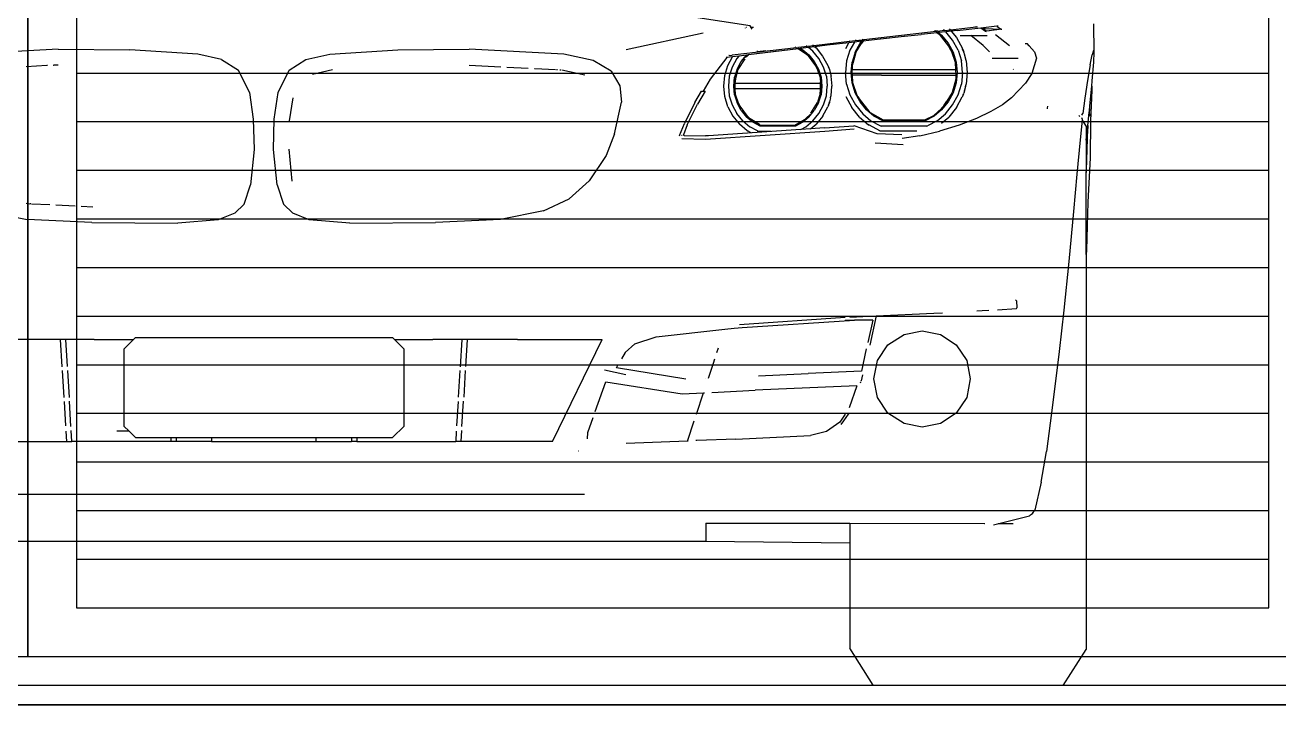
# Model space of a CAD drawing. Header units: inches. Extents: x 7263 to 14962, y 1317 to 2926.
# Drawn here: x 7436.747 to 7438.036, y 1494.477 to 1495.177 of the extents above; entities that cross this region are included whole.
import ezdxf

# ---------------------------------------------------------------- set-up
doc = ezdxf.new("R2010")
doc.units = ezdxf.units.IN
doc.header["$MEASUREMENT"] = 0
doc.layers.add('Layer1', color=1, linetype='Continuous')

msp = doc.modelspace()

# ---------------------------------------------------------------- linework, layer by layer
for p, q in [((7437.4922, 1495.1759), (7437.4095, 1495.1887)), ((7437.4872, 1495.1737), (7437.4872, 1495.1736)), ((7437.4884, 1495.1742), (7437.4882, 1495.1742)), ((7437.4933, 1495.1742), (7437.4922, 1495.1759)), ((7437.4956, 1495.1742), (7437.4933, 1495.1742)), ((7437.4945, 1495.1723), (7437.4933, 1495.1742)), ((7437.6834, 1495.1699), (7437.6092, 1495.1613)), ((7437.6847, 1495.1688), (7437.6682, 1495.167)), ((7437.6822, 1495.1708), (7437.6821, 1495.1708)), ((7437.6823, 1495.1708), (7437.6824, 1495.1708)), ((7437.6828, 1495.1704), (7437.6823, 1495.1707)), ((7437.6828, 1495.1704), (7437.6824, 1495.1707)), ((7437.6826, 1495.1708), (7437.6826, 1495.1709)), ((7437.6839, 1495.17), (7437.6827, 1495.1708)), ((7437.6836, 1495.1699), (7437.6828, 1495.1704)), ((7437.6834, 1495.1699), (7437.6828, 1495.1704)), ((7437.6834, 1495.1699), (7437.6836, 1495.1699)), ((7437.6836, 1495.1699), (7437.6839, 1495.17)), ((7437.6837, 1495.171), (7437.6837, 1495.171)), ((7437.6838, 1495.1709), (7437.6847, 1495.1701)), ((7437.6839, 1495.17), (7437.6847, 1495.1701)), ((7437.6923, 1495.1709), (7437.6847, 1495.1701)), ((7437.6853, 1495.1689), (7437.6847, 1495.1688)), ((7437.6847, 1495.1688), (7437.6867, 1495.1672)), ((7437.686, 1495.169), (7437.6853, 1495.1689)), ((7437.6853, 1495.1689), (7437.6867, 1495.1672)), ((7437.686, 1495.169), (7437.6861, 1495.169)), ((7437.686, 1495.169), (7437.6891, 1495.1664)), ((7437.6935, 1495.1698), (7437.6861, 1495.169)), ((7437.6923, 1495.1709), (7437.6912, 1495.1719)), ((7437.6923, 1495.1709), (7437.6981, 1495.1716)), ((7437.6991, 1495.1704), (7437.6935, 1495.1698)), ((7437.7003, 1495.1612), (7437.6935, 1495.1698)), ((7437.6973, 1495.1726), (7437.6981, 1495.1716)), ((7437.6981, 1495.1716), (7437.7246, 1495.1747)), ((7437.705, 1495.171), (7437.6991, 1495.1704)), ((7437.6991, 1495.1704), (7437.7043, 1495.1638)), ((7437.705, 1495.171), (7437.7263, 1495.1734)), ((7437.7246, 1495.1747), (7437.7216, 1495.1743)), ((7437.7246, 1495.1747), (7437.7259, 1495.1748)), ((7437.7263, 1495.1734), (7437.7295, 1495.1738)), ((7437.7295, 1495.1738), (7437.746, 1495.1758)), ((7437.7295, 1495.1738), (7437.7344, 1495.1703)), ((7437.735, 1495.1704), (7437.7313, 1495.1732)), ((7437.7313, 1495.1732), (7437.7338, 1495.1731)), ((7437.7338, 1495.1731), (7437.7331, 1495.1735)), ((7437.7338, 1495.1731), (7437.7502, 1495.1725)), ((7437.735, 1495.1704), (7437.7344, 1495.1703)), ((7437.7344, 1495.1703), (7437.7349, 1495.17)), ((7437.7352, 1495.1703), (7437.735, 1495.1704)), ((7437.7512, 1495.1725), (7437.7352, 1495.1703)), ((7437.7384, 1495.1704), (7437.7383, 1495.1705)), ((7437.746, 1495.1758), (7437.7471, 1495.176)), ((7437.7462, 1495.1751), (7437.7502, 1495.1725)), ((7437.7502, 1495.1725), (7437.7512, 1495.1725)), ((7437.846, 1495.1489), (7437.8457, 1495.178)), ((7437.444, 1495.1684), (7437.3648, 1495.1511)), ((7437.5566, 1495.1562), (7437.5569, 1495.1559)), ((7437.5943, 1495.1596), (7437.5576, 1495.1553)), ((7437.5937, 1495.1584), (7437.5715, 1495.1558)), ((7437.5905, 1495.1527), (7437.5937, 1495.1584)), ((7437.5995, 1495.1591), (7437.5937, 1495.1584)), ((7437.5943, 1495.1596), (7437.5949, 1495.1606)), ((7437.6002, 1495.1603), (7437.5943, 1495.1596)), ((7437.5995, 1495.1591), (7437.5949, 1495.1509)), ((7437.6068, 1495.16), (7437.5995, 1495.1591)), ((7437.6001, 1495.1487), (7437.6053, 1495.1581)), ((7437.6007, 1495.1612), (7437.6002, 1495.1603)), ((7437.6077, 1495.1612), (7437.6002, 1495.1603)), ((7437.6007, 1495.1613), (7437.6007, 1495.1612)), ((7437.601, 1495.1483), (7437.6065, 1495.1573)), ((7437.6053, 1495.1581), (7437.6068, 1495.16)), ((7437.6084, 1495.1602), (7437.6065, 1495.1573)), ((7437.6065, 1495.1573), (7437.6082, 1495.1601)), ((7437.6082, 1495.1601), (7437.6068, 1495.16)), ((7437.6077, 1495.1612), (7437.6086, 1495.1622)), ((7437.609, 1495.1613), (7437.6077, 1495.1612)), ((7437.6084, 1495.1602), (7437.6082, 1495.1601)), ((7437.6258, 1495.1622), (7437.6084, 1495.1602)), ((7437.609, 1495.1613), (7437.6096, 1495.1623)), ((7437.6092, 1495.1613), (7437.609, 1495.1613)), ((7437.6094, 1495.1616), (7437.6092, 1495.1613)), ((7437.6094, 1495.1616), (7437.61, 1495.1623)), ((7437.6264, 1495.1623), (7437.6258, 1495.1622)), ((7437.6506, 1495.165), (7437.6264, 1495.1623)), ((7437.6506, 1495.165), (7437.651, 1495.1651)), ((7437.651, 1495.1651), (7437.6681, 1495.167)), ((7437.6681, 1495.167), (7437.6682, 1495.167)), ((7437.6867, 1495.1672), (7437.6961, 1495.1548)), ((7437.6891, 1495.1664), (7437.6957, 1495.1581)), ((7437.6957, 1495.1581), (7437.7009, 1495.1487)), ((7437.706, 1495.1509), (7437.7003, 1495.1612)), ((7437.7044, 1495.1638), (7437.7043, 1495.1638)), ((7437.7044, 1495.1638), (7437.7105, 1495.1527)), ((7437.7083, 1495.1658), (7437.719, 1495.1658)), ((7437.732, 1495.1556), (7437.719, 1495.1658)), ((7437.719, 1495.1658), (7437.7361, 1495.1658)), ((7437.7445, 1495.1669), (7437.7589, 1495.1556)), ((7437.7749, 1495.1577), (7437.7753, 1495.1577)), ((7437.7756, 1495.1577), (7437.777, 1495.1577)), ((7437.7791, 1495.1552), (7437.777, 1495.1577)), ((7437.7778, 1495.1572), (7437.7776, 1495.1572)), ((7436.781, 1495.1518), (7436.684, 1495.1468)), ((7436.781, 1495.1518), (7436.8546, 1495.1513)), ((7436.9244, 1495.1467), (7436.8546, 1495.1513)), ((7436.9489, 1495.1413), (7436.9244, 1495.1467)), ((7437.0357, 1495.1413), (7437.0602, 1495.1467)), ((7437.0602, 1495.1467), (7437.13, 1495.1513)), ((7437.13, 1495.1513), (7437.2036, 1495.1518)), ((7437.3006, 1495.1468), (7437.2036, 1495.1518)), ((7437.331, 1495.1401), (7437.3006, 1495.1468)), ((7437.4683, 1495.1433), (7437.4511, 1495.1211)), ((7437.4683, 1495.1433), (7437.4676, 1495.1432)), ((7437.4741, 1495.144), (7437.4683, 1495.1433)), ((7437.4693, 1495.1352), (7437.4741, 1495.144)), ((7437.4706, 1495.1453), (7437.4704, 1495.1452)), ((7437.4706, 1495.1453), (7437.4734, 1495.1456)), ((7437.4734, 1495.1456), (7437.4737, 1495.1456)), ((7437.5401, 1495.1533), (7437.4737, 1495.1456)), ((7437.4807, 1495.1448), (7437.4741, 1495.144)), ((7437.4807, 1495.1448), (7437.4786, 1495.1421)), ((7437.4886, 1495.1458), (7437.4807, 1495.1448)), ((7437.4832, 1495.1391), (7437.4886, 1495.1458)), ((7437.4874, 1495.1433), (7437.4888, 1495.1445)), ((7437.4902, 1495.1459), (7437.4886, 1495.1458)), ((7437.4888, 1495.1445), (7437.4905, 1495.146)), ((7437.4888, 1495.1445), (7437.4894, 1495.1453)), ((7437.4894, 1495.1453), (7437.4902, 1495.1459)), ((7437.4905, 1495.146), (7437.4902, 1495.1459)), ((7437.5419, 1495.1522), (7437.4905, 1495.146)), ((7437.521, 1495.1498), (7437.4905, 1495.146)), ((7437.4997, 1495.1496), (7437.5083, 1495.1506)), ((7437.4997, 1495.1496), (7437.4997, 1495.15)), ((7437.539, 1495.1539), (7437.5387, 1495.1541)), ((7437.5398, 1495.1535), (7437.5401, 1495.1533)), ((7437.5401, 1495.1533), (7437.542, 1495.1535)), ((7437.5405, 1495.1543), (7437.5408, 1495.1541)), ((7437.5416, 1495.1537), (7437.542, 1495.1535)), ((7437.5419, 1495.1522), (7437.549, 1495.1478)), ((7437.542, 1495.1522), (7437.5419, 1495.1522)), ((7437.5511, 1495.1546), (7437.542, 1495.1535)), ((7437.544, 1495.1525), (7437.542, 1495.1522)), ((7437.5475, 1495.1491), (7437.542, 1495.1522)), ((7437.5524, 1495.1535), (7437.544, 1495.1525)), ((7437.544, 1495.1525), (7437.5465, 1495.1512)), ((7437.5465, 1495.1512), (7437.5527, 1495.146)), ((7437.5494, 1495.148), (7437.5475, 1495.1491)), ((7437.5475, 1495.1491), (7437.549, 1495.1478)), ((7437.549, 1495.1478), (7437.5518, 1495.1449)), ((7437.549, 1495.1478), (7437.5506, 1495.1465)), ((7437.5494, 1495.148), (7437.5506, 1495.1465)), ((7437.5504, 1495.1552), (7437.5501, 1495.1554)), ((7437.5506, 1495.1465), (7437.5518, 1495.1449)), ((7437.5511, 1495.1546), (7437.5508, 1495.1548)), ((7437.5576, 1495.1553), (7437.5511, 1495.1546)), ((7437.5518, 1495.1449), (7437.5586, 1495.1361)), ((7437.5589, 1495.1543), (7437.5524, 1495.1535)), ((7437.5567, 1495.1499), (7437.5524, 1495.1535)), ((7437.5527, 1495.146), (7437.5582, 1495.1391)), ((7437.5628, 1495.1421), (7437.5567, 1495.1499)), ((7437.5576, 1495.1553), (7437.5572, 1495.1556)), ((7437.5715, 1495.1558), (7437.5589, 1495.1543)), ((7437.5589, 1495.1543), (7437.56, 1495.1533)), ((7437.56, 1495.1533), (7437.5668, 1495.1448)), ((7437.5668, 1495.1448), (7437.5721, 1495.1352)), ((7437.5949, 1495.1509), (7437.5915, 1495.1397)), ((7437.6001, 1495.1487), (7437.597, 1495.1386)), ((7437.601, 1495.1483), (7437.5978, 1495.1372)), ((7437.6961, 1495.1548), (7437.6974, 1495.153)), ((7437.6961, 1495.1548), (7437.6969, 1495.1539)), ((7437.6969, 1495.1539), (7437.6974, 1495.153)), ((7437.6969, 1495.1539), (7437.6987, 1495.1516)), ((7437.6974, 1495.153), (7437.6994, 1495.1494)), ((7437.6987, 1495.1516), (7437.6994, 1495.1494)), ((7437.6994, 1495.1494), (7437.7031, 1495.1384)), ((7437.7009, 1495.1487), (7437.704, 1495.1386)), ((7437.706, 1495.1509), (7437.7095, 1495.1397)), ((7437.7107, 1495.1519), (7437.7105, 1495.1527)), ((7437.7113, 1495.151), (7437.7107, 1495.1519)), ((7437.7119, 1495.1486), (7437.7107, 1495.1519)), ((7437.7113, 1495.151), (7437.7113, 1495.1509)), ((7437.7113, 1495.1509), (7437.7113, 1495.1508)), ((7437.7113, 1495.1508), (7437.7119, 1495.1486)), ((7437.7119, 1495.1485), (7437.7119, 1495.1486)), ((7437.7119, 1495.1485), (7437.712, 1495.1484)), ((7437.712, 1495.1484), (7437.712, 1495.1483)), ((7437.7125, 1495.147), (7437.712, 1495.1483)), ((7437.7125, 1495.1468), (7437.7125, 1495.147)), ((7437.7142, 1495.1402), (7437.7125, 1495.1468)), ((7437.7382, 1495.1491), (7437.732, 1495.1556)), ((7437.7793, 1495.1552), (7437.7791, 1495.1552)), ((7437.7845, 1495.149), (7437.7791, 1495.1552)), ((7437.7845, 1495.149), (7437.7866, 1495.1427)), ((7437.8419, 1495.1359), (7437.844, 1495.146)), ((7437.8453, 1495.1504), (7437.844, 1495.146)), ((7437.8455, 1495.1384), (7437.846, 1495.1489)), ((7436.7693, 1495.1349), (7436.7479, 1495.1338)), ((7436.7699, 1495.1349), (7436.7697, 1495.1349)), ((7436.7761, 1495.1352), (7436.7757, 1495.1352)), ((7436.781, 1495.1355), (7436.7766, 1495.1353)), ((7436.9489, 1495.1413), (7436.9663, 1495.1304)), ((7436.9775, 1495.1074), (7436.9663, 1495.1304)), ((7437.0071, 1495.1074), (7437.0183, 1495.1304)), ((7437.0183, 1495.1304), (7437.0357, 1495.1413)), ((7437.0629, 1495.1306), (7437.0424, 1495.1259)), ((7437.2036, 1495.1355), (7437.2361, 1495.1338)), ((7437.2422, 1495.1335), (7437.2641, 1495.1324)), ((7437.2705, 1495.132), (7437.271, 1495.132)), ((7437.2711, 1495.132), (7437.2923, 1495.1309)), ((7437.2932, 1495.1308), (7437.2942, 1495.1308)), ((7437.2967, 1495.1307), (7437.2977, 1495.1306)), ((7437.2987, 1495.1306), (7437.3223, 1495.1253)), ((7437.3495, 1495.1292), (7437.331, 1495.1401)), ((7437.4661, 1495.1249), (7437.4693, 1495.1352)), ((7437.4737, 1495.1334), (7437.4708, 1495.124)), ((7437.4786, 1495.1421), (7437.4737, 1495.1334)), ((7437.4789, 1495.1313), (7437.4763, 1495.1229)), ((7437.4798, 1495.1309), (7437.4771, 1495.1217)), ((7437.4789, 1495.1313), (7437.4832, 1495.1391)), ((7437.4867, 1495.1419), (7437.4798, 1495.1309)), ((7437.4868, 1495.1419), (7437.4867, 1495.1419)), ((7437.5582, 1495.1391), (7437.5625, 1495.1313)), ((7437.5586, 1495.1361), (7437.5595, 1495.1347)), ((7437.5586, 1495.1361), (7437.5591, 1495.1354)), ((7437.5591, 1495.1354), (7437.5595, 1495.1347)), ((7437.5591, 1495.1354), (7437.5606, 1495.1334)), ((7437.5595, 1495.1347), (7437.5612, 1495.1317)), ((7437.5606, 1495.1334), (7437.5612, 1495.1317)), ((7437.5612, 1495.1317), (7437.5642, 1495.1227)), ((7437.5625, 1495.1313), (7437.5652, 1495.1229)), ((7437.5677, 1495.1334), (7437.5628, 1495.1421)), ((7437.5707, 1495.124), (7437.5677, 1495.1334)), ((7437.5721, 1495.1352), (7437.5722, 1495.1351)), ((7437.5721, 1495.1352), (7437.5721, 1495.1352)), ((7437.5722, 1495.1351), (7437.5728, 1495.1337)), ((7437.5728, 1495.1336), (7437.5728, 1495.1337)), ((7437.5728, 1495.1337), (7437.5728, 1495.1337)), ((7437.573, 1495.1334), (7437.5728, 1495.1336)), ((7437.5728, 1495.1336), (7437.5732, 1495.1327)), ((7437.573, 1495.1333), (7437.573, 1495.1334)), ((7437.573, 1495.1332), (7437.573, 1495.1333)), ((7437.5732, 1495.1327), (7437.573, 1495.1332)), ((7437.5732, 1495.1327), (7437.5737, 1495.131)), ((7437.5737, 1495.131), (7437.5752, 1495.125)), ((7437.5915, 1495.1397), (7437.5904, 1495.1278)), ((7437.596, 1495.1278), (7437.597, 1495.1386)), ((7437.5971, 1495.1348), (7437.5969, 1495.1278)), ((7437.5971, 1495.1348), (7437.5978, 1495.1372)), ((7437.5973, 1495.1313), (7437.5971, 1495.1348)), ((7437.5973, 1495.1313), (7437.5978, 1495.1372)), ((7437.5973, 1495.1306), (7437.5973, 1495.1313)), ((7437.5975, 1495.1251), (7437.5973, 1495.1306)), ((7437.7035, 1495.1306), (7437.5973, 1495.1306)), ((7437.7031, 1495.1384), (7437.7035, 1495.1306)), ((7437.7035, 1495.1306), (7437.7037, 1495.1251)), ((7437.704, 1495.1386), (7437.705, 1495.1278)), ((7437.7106, 1495.1278), (7437.7095, 1495.1397)), ((7437.7143, 1495.14), (7437.7142, 1495.1402)), ((7437.7143, 1495.14), (7437.7143, 1495.1398)), ((7437.7143, 1495.1398), (7437.7154, 1495.1278)), ((7437.7679, 1495.1423), (7437.741, 1495.1423)), ((7437.7629, 1495.1312), (7437.7628, 1495.1308)), ((7437.7866, 1495.1427), (7437.7818, 1495.1268)), ((7437.8419, 1495.1359), (7437.839, 1495.1197)), ((7437.844, 1495.1192), (7437.8455, 1495.1384)), ((7437.3495, 1495.1292), (7437.3583, 1495.1142)), ((7437.4511, 1495.1211), (7437.444, 1495.1087)), ((7437.4651, 1495.1139), (7437.4661, 1495.1249)), ((7437.4708, 1495.124), (7437.4699, 1495.1139)), ((7437.4754, 1495.1139), (7437.4763, 1495.1229)), ((7437.4766, 1495.1198), (7437.4764, 1495.1141)), ((7437.4766, 1495.1198), (7437.4771, 1495.1217)), ((7437.4767, 1495.1169), (7437.4766, 1495.1198)), ((7437.4768, 1495.1183), (7437.4767, 1495.1169)), ((7437.4771, 1495.1217), (7437.4768, 1495.1183)), ((7437.4768, 1495.1167), (7437.4768, 1495.1183)), ((7437.5642, 1495.1227), (7437.5646, 1495.1183)), ((7437.5642, 1495.1227), (7437.5645, 1495.1167)), ((7437.5646, 1495.1183), (7437.5647, 1495.1167)), ((7437.5646, 1495.1167), (7437.5646, 1495.1183)), ((7437.5652, 1495.1229), (7437.566, 1495.1139)), ((7437.5707, 1495.124), (7437.5716, 1495.1139)), ((7437.5752, 1495.125), (7437.5755, 1495.124)), ((7437.5754, 1495.124), (7437.5754, 1495.124)), ((7437.5754, 1495.124), (7437.5755, 1495.124)), ((7437.5754, 1495.124), (7437.5763, 1495.1139)), ((7437.5915, 1495.116), (7437.5904, 1495.1278)), ((7437.597, 1495.1171), (7437.596, 1495.1278)), ((7437.5969, 1495.1278), (7437.5971, 1495.129)), ((7437.597, 1495.1269), (7437.5969, 1495.1278)), ((7437.5979, 1495.1173), (7437.5975, 1495.1251)), ((7437.6273, 1495.1251), (7437.5975, 1495.1251)), ((7437.6023, 1495.1041), (7437.5979, 1495.1173)), ((7437.6274, 1495.1251), (7437.6273, 1495.1251)), ((7437.6274, 1495.1251), (7437.7037, 1495.1251)), ((7437.7039, 1495.1209), (7437.7, 1495.1074)), ((7437.7037, 1495.1251), (7437.7039, 1495.1209)), ((7437.705, 1495.1278), (7437.704, 1495.1171)), ((7437.7106, 1495.1278), (7437.7095, 1495.116)), ((7437.7154, 1495.1277), (7437.7143, 1495.116)), ((7437.7154, 1495.1277), (7437.7144, 1495.1159)), ((7437.7154, 1495.1278), (7437.7154, 1495.1277)), ((7437.7818, 1495.1268), (7437.7755, 1495.117)), ((7437.839, 1495.1197), (7437.8363, 1495.1015)), ((7437.8435, 1495.1138), (7437.844, 1495.1192)), ((7436.9775, 1495.1074), (7436.9815, 1495.08)), ((7437.003, 1495.08), (7437.0071, 1495.1074)), ((7437.3583, 1495.1142), (7437.3602, 1495.0972)), ((7437.4355, 1495.097), (7437.4422, 1495.1087)), ((7437.4459, 1495.1087), (7437.4383, 1495.0954)), ((7437.4422, 1495.1087), (7437.444, 1495.1087)), ((7437.444, 1495.1087), (7437.4459, 1495.1087)), ((7437.4661, 1495.103), (7437.4651, 1495.1139)), ((7437.4699, 1495.1139), (7437.4708, 1495.1039)), ((7437.4763, 1495.105), (7437.4754, 1495.1139)), ((7437.4763, 1495.105), (7437.4789, 1495.0966)), ((7437.4764, 1495.1141), (7437.4764, 1495.1139)), ((7437.4764, 1495.1139), (7437.4764, 1495.1139)), ((7437.4767, 1495.1167), (7437.4767, 1495.1169)), ((7437.4768, 1495.1167), (7437.4767, 1495.1167)), ((7437.4768, 1495.114), (7437.4767, 1495.1167)), ((7437.4768, 1495.114), (7437.4768, 1495.1167)), ((7437.4769, 1495.1112), (7437.4768, 1495.114)), ((7437.5016, 1495.1112), (7437.4769, 1495.1112)), ((7437.4772, 1495.1052), (7437.4769, 1495.1112)), ((7437.5645, 1495.1167), (7437.477, 1495.1167)), ((7437.4803, 1495.0962), (7437.4772, 1495.1052)), ((7437.5016, 1495.1112), (7437.5016, 1495.1112)), ((7437.5398, 1495.1112), (7437.5016, 1495.1112)), ((7437.5398, 1495.1112), (7437.5398, 1495.1112)), ((7437.5646, 1495.1112), (7437.5398, 1495.1112)), ((7437.5643, 1495.1062), (7437.5616, 1495.097)), ((7437.5625, 1495.0966), (7437.5652, 1495.105)), ((7437.5643, 1495.1062), (7437.5646, 1495.1096)), ((7437.5649, 1495.1081), (7437.5643, 1495.1062)), ((7437.5645, 1495.1167), (7437.5646, 1495.1167)), ((7437.5645, 1495.1167), (7437.5646, 1495.1139)), ((7437.5646, 1495.1139), (7437.5646, 1495.1167)), ((7437.5647, 1495.1167), (7437.5646, 1495.1167)), ((7437.5646, 1495.1112), (7437.5646, 1495.1139)), ((7437.5646, 1495.1139), (7437.5647, 1495.1112)), ((7437.5646, 1495.1096), (7437.5646, 1495.1112)), ((7437.5647, 1495.1112), (7437.5646, 1495.1112)), ((7437.5647, 1495.111), (7437.5646, 1495.1096)), ((7437.5647, 1495.1167), (7437.565, 1495.114)), ((7437.5647, 1495.1112), (7437.5647, 1495.115)), ((7437.565, 1495.1138), (7437.5647, 1495.1112)), ((7437.5647, 1495.1112), (7437.5647, 1495.1112)), ((7437.5647, 1495.1112), (7437.5647, 1495.111)), ((7437.5647, 1495.111), (7437.5649, 1495.1081)), ((7437.566, 1495.1139), (7437.5652, 1495.105)), ((7437.5707, 1495.1039), (7437.5716, 1495.1139)), ((7437.5755, 1495.1039), (7437.5763, 1495.1138)), ((7437.5763, 1495.1138), (7437.5763, 1495.1139)), ((7437.5915, 1495.116), (7437.5949, 1495.1048)), ((7437.5949, 1495.1048), (7437.6007, 1495.0945)), ((7437.6001, 1495.107), (7437.597, 1495.1171)), ((7437.6053, 1495.0976), (7437.6001, 1495.107)), ((7437.7, 1495.1074), (7437.6944, 1495.0983)), ((7437.7009, 1495.107), (7437.6957, 1495.0976)), ((7437.7003, 1495.0945), (7437.706, 1495.1048)), ((7437.704, 1495.1171), (7437.7009, 1495.107)), ((7437.706, 1495.1048), (7437.7095, 1495.116)), ((7437.7115, 1495.1058), (7437.7108, 1495.1038)), ((7437.7113, 1495.1047), (7437.7108, 1495.1038)), ((7437.7113, 1495.1049), (7437.7115, 1495.1058)), ((7437.7113, 1495.1048), (7437.7113, 1495.1049)), ((7437.7113, 1495.1047), (7437.7113, 1495.1048)), ((7437.7115, 1495.1058), (7437.7118, 1495.1065)), ((7437.7126, 1495.1089), (7437.7118, 1495.1065)), ((7437.7125, 1495.1088), (7437.7123, 1495.1084)), ((7437.7127, 1495.1095), (7437.7125, 1495.1088)), ((7437.7125, 1495.1088), (7437.7126, 1495.1089)), ((7437.7125, 1495.1088), (7437.7125, 1495.1088)), ((7437.7126, 1495.1089), (7437.7127, 1495.1095)), ((7437.7128, 1495.1097), (7437.7127, 1495.1095)), ((7437.7137, 1495.1133), (7437.7128, 1495.1097)), ((7437.7137, 1495.1133), (7437.7143, 1495.1156)), ((7437.7144, 1495.1159), (7437.7143, 1495.116)), ((7437.7143, 1495.116), (7437.7143, 1495.1159)), ((7437.7143, 1495.1159), (7437.7143, 1495.1159)), ((7437.7143, 1495.1157), (7437.7143, 1495.1159)), ((7437.7143, 1495.1159), (7437.7144, 1495.1159)), ((7437.7143, 1495.1156), (7437.7143, 1495.1157)), ((7437.7755, 1495.117), (7437.7611, 1495.1018)), ((7437.8415, 1495.0937), (7437.8435, 1495.1138)), ((7437.8434, 1495.1096), (7437.8421, 1495.0783)), ((7437.8435, 1495.1138), (7437.8434, 1495.1096)), ((7437.0187, 1495.0783), (7437.0224, 1495.1019)), ((7437.353, 1495.0649), (7437.3602, 1495.0972)), ((7437.4355, 1495.097), (7437.4248, 1495.0754)), ((7437.4275, 1495.0739), (7437.4383, 1495.0954)), ((7437.4693, 1495.0927), (7437.4661, 1495.103)), ((7437.4693, 1495.0927), (7437.4746, 1495.0831)), ((7437.4708, 1495.1039), (7437.4737, 1495.0945)), ((7437.4737, 1495.0945), (7437.4786, 1495.0857)), ((7437.4832, 1495.0888), (7437.4789, 1495.0966)), ((7437.482, 1495.0932), (7437.4803, 1495.0962)), ((7437.4808, 1495.0945), (7437.4803, 1495.0962)), ((7437.4823, 1495.0925), (7437.4808, 1495.0945)), ((7437.4823, 1495.0925), (7437.482, 1495.0932)), ((7437.4829, 1495.0918), (7437.482, 1495.0932)), ((7437.4829, 1495.0918), (7437.4823, 1495.0925)), ((7437.4896, 1495.083), (7437.4829, 1495.0918)), ((7437.5547, 1495.086), (7437.5616, 1495.097)), ((7437.5625, 1495.0966), (7437.5582, 1495.0888)), ((7437.5628, 1495.0857), (7437.5677, 1495.0945)), ((7437.5669, 1495.0832), (7437.5721, 1495.0925)), ((7437.5677, 1495.0945), (7437.5707, 1495.1039)), ((7437.5729, 1495.0944), (7437.5721, 1495.0925)), ((7437.5729, 1495.0944), (7437.573, 1495.0945)), ((7437.573, 1495.0947), (7437.5731, 1495.0949)), ((7437.573, 1495.0947), (7437.573, 1495.0946)), ((7437.573, 1495.0947), (7437.573, 1495.0946)), ((7437.573, 1495.0947), (7437.573, 1495.0947)), ((7437.573, 1495.0946), (7437.573, 1495.0946)), ((7437.573, 1495.0946), (7437.573, 1495.0945)), ((7437.5731, 1495.0949), (7437.5732, 1495.0954)), ((7437.5734, 1495.0959), (7437.5732, 1495.0954)), ((7437.5732, 1495.0954), (7437.5734, 1495.0959)), ((7437.5732, 1495.0954), (7437.5732, 1495.0954)), ((7437.5734, 1495.0959), (7437.5736, 1495.0968)), ((7437.5734, 1495.0959), (7437.5736, 1495.0964)), ((7437.5736, 1495.0964), (7437.5734, 1495.0959)), ((7437.5737, 1495.0973), (7437.5736, 1495.0968)), ((7437.5737, 1495.0969), (7437.5736, 1495.0968)), ((7437.5736, 1495.0964), (7437.5737, 1495.0969)), ((7437.5736, 1495.0964), (7437.5738, 1495.0967)), ((7437.5737, 1495.0969), (7437.574, 1495.0977)), ((7437.574, 1495.0977), (7437.5738, 1495.0967)), ((7437.5749, 1495.1017), (7437.574, 1495.0977)), ((7437.5749, 1495.1017), (7437.5754, 1495.1036)), ((7437.5754, 1495.1036), (7437.5755, 1495.1038)), ((7437.5754, 1495.1036), (7437.5754, 1495.1036)), ((7437.5755, 1495.1039), (7437.5755, 1495.1039)), ((7437.5755, 1495.1038), (7437.5755, 1495.1039)), ((7437.5755, 1495.1038), (7437.5755, 1495.1039)), ((7437.5755, 1495.1038), (7437.5755, 1495.1038)), ((7437.5905, 1495.103), (7437.5967, 1495.0919)), ((7437.6046, 1495.082), (7437.5967, 1495.0919)), ((7437.6007, 1495.0945), (7437.608, 1495.0853)), ((7437.6041, 1495.1018), (7437.6023, 1495.1041)), ((7437.6041, 1495.1018), (7437.6036, 1495.1027)), ((7437.6048, 1495.1009), (7437.6036, 1495.1027)), ((7437.6048, 1495.1009), (7437.6041, 1495.1018)), ((7437.6158, 1495.0867), (7437.6048, 1495.1009)), ((7437.6119, 1495.0893), (7437.6053, 1495.0976)), ((7437.6957, 1495.0976), (7437.6891, 1495.0893)), ((7437.6916, 1495.0941), (7437.6891, 1495.0909)), ((7437.6909, 1495.0925), (7437.6891, 1495.0909)), ((7437.6927, 1495.0954), (7437.6909, 1495.0925)), ((7437.6916, 1495.0941), (7437.6944, 1495.0983)), ((7437.6916, 1495.0941), (7437.6927, 1495.0954)), ((7437.6944, 1495.0983), (7437.6927, 1495.0954)), ((7437.693, 1495.0853), (7437.7003, 1495.0945)), ((7437.7043, 1495.0919), (7437.6964, 1495.082)), ((7437.7043, 1495.0919), (7437.7044, 1495.092)), ((7437.7044, 1495.092), (7437.7104, 1495.1028)), ((7437.7104, 1495.1028), (7437.7105, 1495.103)), ((7437.7106, 1495.1035), (7437.7105, 1495.103)), ((7437.7108, 1495.1038), (7437.7106, 1495.1035)), ((7437.7518, 1495.0947), (7437.7398, 1495.0877)), ((7437.7611, 1495.1018), (7437.7518, 1495.0947)), ((7437.7981, 1495.0913), (7437.7983, 1495.0932)), ((7437.8363, 1495.1015), (7437.8342, 1495.0858)), ((7437.841, 1495.0885), (7437.8415, 1495.0937)), ((7437.8413, 1495.0835), (7437.8415, 1495.0937)), ((7436.9815, 1495.08), (7436.9823, 1495.0485)), ((7437.0023, 1495.0485), (7437.003, 1495.08)), ((7437.4746, 1495.0831), (7437.4814, 1495.0746)), ((7437.4848, 1495.078), (7437.4786, 1495.0857)), ((7437.4832, 1495.0888), (7437.4887, 1495.0819)), ((7437.4949, 1495.0767), (7437.4887, 1495.0819)), ((7437.4924, 1495.0801), (7437.4896, 1495.083)), ((7437.4908, 1495.0814), (7437.4896, 1495.083)), ((7437.4924, 1495.0801), (7437.4908, 1495.0814)), ((7437.492, 1495.0799), (7437.4908, 1495.0814)), ((7437.492, 1495.0799), (7437.4939, 1495.0788)), ((7437.4924, 1495.0801), (7437.4939, 1495.0788)), ((7437.5018, 1495.0743), (7437.4924, 1495.0801)), ((7437.4939, 1495.0788), (7437.5018, 1495.0743)), ((7437.539, 1495.0739), (7437.548, 1495.0794)), ((7437.554, 1495.0846), (7437.546, 1495.0775)), ((7437.5527, 1495.0819), (7437.5465, 1495.0767)), ((7437.5527, 1495.0819), (7437.5582, 1495.0888)), ((7437.5567, 1495.078), (7437.5628, 1495.0857)), ((7437.5669, 1495.0831), (7437.56, 1495.0746)), ((7437.5669, 1495.0831), (7437.5669, 1495.0832)), ((7437.6046, 1495.082), (7437.614, 1495.0741)), ((7437.608, 1495.0853), (7437.6165, 1495.0781)), ((7437.6195, 1495.0829), (7437.6119, 1495.0893)), ((7437.6158, 1495.0867), (7437.6291, 1495.079)), ((7437.6288, 1495.0781), (7437.6195, 1495.0829)), ((7437.6291, 1495.079), (7437.6719, 1495.079)), ((7437.6719, 1495.079), (7437.681, 1495.0837)), ((7437.6815, 1495.0829), (7437.6722, 1495.0781)), ((7437.6891, 1495.0909), (7437.681, 1495.0837)), ((7437.6891, 1495.0893), (7437.6815, 1495.0829)), ((7437.6845, 1495.0781), (7437.693, 1495.0853)), ((7437.689, 1495.0758), (7437.6964, 1495.082)), ((7437.7251, 1495.0805), (7437.7071, 1495.0738)), ((7437.7398, 1495.0877), (7437.7251, 1495.0805)), ((7437.7981, 1495.0905), (7437.7981, 1495.0907)), ((7437.8302, 1495.084), (7437.831, 1495.0827)), ((7437.8335, 1495.0788), (7437.8314, 1495.0587)), ((7437.833, 1495.0816), (7437.8337, 1495.0798)), ((7437.8331, 1495.084), (7437.8342, 1495.0858)), ((7437.8337, 1495.0798), (7437.8335, 1495.0788)), ((7437.8335, 1495.0788), (7437.8378, 1495.0722)), ((7437.8394, 1495.0732), (7437.8408, 1495.0866)), ((7437.8408, 1495.0866), (7437.8409, 1495.0872)), ((7437.8408, 1495.0866), (7437.841, 1495.0846)), ((7437.8409, 1495.0872), (7437.841, 1495.0885)), ((7437.841, 1495.087), (7437.8409, 1495.0872)), ((7437.841, 1495.0846), (7437.841, 1495.087)), ((7437.841, 1495.0846), (7437.8412, 1495.0833)), ((7437.8412, 1495.0833), (7437.8413, 1495.0835)), ((7437.8412, 1495.0833), (7437.8412, 1495.0831)), ((7437.4197, 1495.0631), (7437.4247, 1495.0754)), ((7437.4275, 1495.0739), (7437.4237, 1495.0639)), ((7437.4247, 1495.0754), (7437.4248, 1495.0754)), ((7437.5691, 1495.0672), (7437.4464, 1495.0591)), ((7437.5443, 1495.0692), (7437.4495, 1495.0626)), ((7437.4894, 1495.0679), (7437.4814, 1495.0746)), ((7437.4848, 1495.078), (7437.4919, 1495.0719)), ((7437.4894, 1495.0679), (7437.4896, 1495.0678)), ((7437.4933, 1495.0658), (7437.4896, 1495.0678)), ((7437.5, 1495.0678), (7437.4919, 1495.0719)), ((7437.5026, 1495.0728), (7437.4949, 1495.0767)), ((7437.5, 1495.0678), (7437.5008, 1495.0672)), ((7437.5136, 1495.0672), (7437.5008, 1495.0672)), ((7437.5018, 1495.0743), (7437.5029, 1495.0737)), ((7437.5389, 1495.0728), (7437.5026, 1495.0728)), ((7437.5029, 1495.0737), (7437.5386, 1495.0737)), ((7437.5386, 1495.0737), (7437.5389, 1495.0738)), ((7437.5465, 1495.0767), (7437.5389, 1495.0728)), ((7437.5389, 1495.0738), (7437.539, 1495.0739)), ((7437.546, 1495.0775), (7437.539, 1495.0739)), ((7437.5443, 1495.0692), (7437.5495, 1495.0719)), ((7437.5544, 1495.0699), (7437.5443, 1495.0692)), ((7437.5495, 1495.0719), (7437.5567, 1495.078)), ((7437.5544, 1495.0699), (7437.56, 1495.0746)), ((7437.5689, 1495.0709), (7437.5544, 1495.0699)), ((7437.5689, 1495.0709), (7437.5989, 1495.0731)), ((7437.5993, 1495.0695), (7437.5691, 1495.0672)), ((7437.5993, 1495.0731), (7437.5989, 1495.0731)), ((7437.6229, 1495.0648), (7437.5993, 1495.0731)), ((7437.614, 1495.0741), (7437.6144, 1495.0739)), ((7437.6188, 1495.0715), (7437.6144, 1495.0739)), ((7437.6165, 1495.0781), (7437.6263, 1495.0731)), ((7437.6257, 1495.0679), (7437.6188, 1495.0715)), ((7437.6257, 1495.0679), (7437.6257, 1495.0679)), ((7437.6257, 1495.0679), (7437.6637, 1495.0679)), ((7437.6263, 1495.0731), (7437.6271, 1495.0725)), ((7437.6739, 1495.0725), (7437.6271, 1495.0725)), ((7437.6722, 1495.0781), (7437.6288, 1495.0781)), ((7437.6668, 1495.0628), (7437.6871, 1495.0676)), ((7437.6739, 1495.0725), (7437.6747, 1495.0731)), ((7437.6845, 1495.0781), (7437.6747, 1495.0731)), ((7437.7071, 1495.0738), (7437.6871, 1495.0676)), ((7437.8378, 1495.0584), (7437.8394, 1495.0732)), ((7437.8378, 1495.0722), (7437.8378, 1495.0584)), ((7437.8379, 1495.0273), (7437.8394, 1495.0703)), ((7437.8394, 1495.0732), (7437.8394, 1495.0703)), ((7437.8421, 1495.0783), (7437.8418, 1495.0401)), ((7437.353, 1495.0649), (7437.3443, 1495.0426)), ((7437.4199, 1495.0627), (7437.4197, 1495.0631)), ((7437.4218, 1495.0634), (7437.4218, 1495.0635)), ((7437.4218, 1495.0634), (7437.4221, 1495.063)), ((7437.4464, 1495.0591), (7437.4222, 1495.0597)), ((7437.4235, 1495.0638), (7437.4233, 1495.063)), ((7437.4239, 1495.0637), (7437.4237, 1495.0639)), ((7437.4237, 1495.063), (7437.4239, 1495.0637)), ((7437.4241, 1495.0634), (7437.4239, 1495.0637)), ((7437.4245, 1495.063), (7437.4241, 1495.0634)), ((7437.4245, 1495.063), (7437.4463, 1495.0627)), ((7437.4495, 1495.0626), (7437.4463, 1495.0627)), ((7437.4464, 1495.0591), (7437.4464, 1495.0591)), ((7437.6208, 1495.0555), (7437.6497, 1495.0537)), ((7437.6482, 1495.0636), (7437.6229, 1495.0648)), ((7437.6485, 1495.06), (7437.6484, 1495.06)), ((7437.6668, 1495.0628), (7437.6485, 1495.06)), ((7437.8314, 1495.0587), (7437.8281, 1495.0232)), ((7437.8378, 1495.0584), (7437.8378, 1495.0249)), ((7436.9823, 1495.0485), (7436.9787, 1495.0123)), ((7437.0059, 1495.0123), (7437.0023, 1495.0485)), ((7437.0179, 1495.0491), (7437.0212, 1495.016)), ((7437.3443, 1495.0426), (7437.3269, 1495.0163)), ((7437.8418, 1495.0401), (7437.8396, 1494.9945)), ((7437.8378, 1495.0249), (7437.8379, 1495.0273)), ((7437.3269, 1495.0163), (7437.3063, 1494.998)), ((7437.8281, 1495.0232), (7437.8248, 1494.9849)), ((7437.8378, 1494.9405), (7437.8378, 1495.0249)), ((7436.972, 1494.9925), (7436.9787, 1495.0123)), ((7437.0059, 1495.0123), (7437.0126, 1494.9925)), ((7436.7479, 1494.9934), (7436.7517, 1494.9926)), ((7436.7529, 1494.9926), (7436.7522, 1494.9926)), ((7436.7724, 1494.9916), (7436.7536, 1494.9925)), ((7436.7984, 1494.9903), (7436.7786, 1494.9913)), ((7436.8167, 1494.9894), (7436.8047, 1494.99)), ((7436.972, 1494.9925), (7436.9625, 1494.9833)), ((7437.0221, 1494.9833), (7437.0126, 1494.9925)), ((7437.2798, 1494.9854), (7437.3063, 1494.998)), ((7437.8396, 1494.9945), (7437.8381, 1494.9452)), ((7436.7048, 1494.9854), (7436.7491, 1494.9768)), ((7436.8156, 1494.9735), (7436.7491, 1494.9768)), ((7436.9455, 1494.9763), (7436.904, 1494.9728)), ((7436.9625, 1494.9833), (7436.9455, 1494.9763)), ((7437.0391, 1494.9763), (7437.0221, 1494.9833)), ((7437.0806, 1494.9728), (7437.0391, 1494.9763)), ((7437.2355, 1494.9768), (7437.169, 1494.9735)), ((7437.2798, 1494.9854), (7437.2355, 1494.9768)), ((7437.8248, 1494.9849), (7437.82, 1494.9335)), ((7436.8156, 1494.9735), (7436.904, 1494.9728)), ((7437.0806, 1494.9728), (7437.169, 1494.9735)), ((7437.8381, 1494.9452), (7437.8378, 1494.9405)), ((7437.8378, 1494.9405), (7437.8378, 1494.5345)), ((7437.82, 1494.9335), (7437.8146, 1494.8833)), ((7437.7465, 1494.8839), (7437.766, 1494.8852)), ((7437.765, 1494.894), (7437.766, 1494.8929)), ((7437.766, 1494.8929), (7437.7665, 1494.8859)), ((7437.766, 1494.8852), (7437.7665, 1494.8859)), ((7437.59, 1494.8757), (7437.4815, 1494.8684)), ((7437.4841, 1494.8657), (7437.5997, 1494.873)), ((7437.5997, 1494.873), (7437.59, 1494.8729)), ((7437.5947, 1494.8763), (7437.6217, 1494.8775)), ((7437.6184, 1494.8732), (7437.5997, 1494.873)), ((7437.6184, 1494.8732), (7437.6132, 1494.8502)), ((7437.6217, 1494.8775), (7437.6155, 1494.8474)), ((7437.6217, 1494.8775), (7437.6811, 1494.8803)), ((7437.6811, 1494.8803), (7437.6902, 1494.8808)), ((7437.7255, 1494.8826), (7437.7307, 1494.8829)), ((7437.7307, 1494.8829), (7437.7375, 1494.8833)), ((7437.8146, 1494.8833), (7437.8098, 1494.8409)), ((7437.3956, 1494.8559), (7437.4663, 1494.8637)), ((7437.4663, 1494.8637), (7437.4759, 1494.8648)), ((7437.4759, 1494.8648), (7437.4841, 1494.8657)), ((7437.6505, 1494.8585), (7437.669, 1494.8623)), ((7437.669, 1494.8623), (7437.688, 1494.8585)), ((7436.7831, 1494.8533), (7436.6446, 1494.8533)), ((7436.7831, 1494.8533), (7436.7848, 1494.825)), ((7436.7886, 1494.8533), (7436.7831, 1494.8533)), ((7436.8181, 1494.8533), (7436.7886, 1494.8533)), ((7436.7886, 1494.8533), (7436.7903, 1494.8254)), ((7436.8181, 1494.8533), (7436.8185, 1494.8533)), ((7436.8185, 1494.8533), (7436.8585, 1494.8533)), ((7436.8486, 1494.8434), (7436.8585, 1494.8533)), ((7436.8585, 1494.8533), (7436.86, 1494.8548)), ((7436.86, 1494.8548), (7436.8603, 1494.8551)), ((7437.1251, 1494.8548), (7436.86, 1494.8548)), ((7437.1251, 1494.8548), (7437.1266, 1494.8533)), ((7437.1266, 1494.8533), (7437.1365, 1494.8434)), ((7437.1266, 1494.8533), (7437.1661, 1494.8533)), ((7437.1667, 1494.8533), (7437.1661, 1494.8533)), ((7437.1959, 1494.8533), (7437.1667, 1494.8533)), ((7437.1959, 1494.8533), (7437.1942, 1494.825)), ((7437.2015, 1494.8533), (7437.1959, 1494.8533)), ((7437.2015, 1494.8533), (7437.1998, 1494.8254)), ((7437.2531, 1494.8533), (7437.2015, 1494.8533)), ((7437.2531, 1494.8533), (7437.254, 1494.8533)), ((7437.254, 1494.8533), (7437.34, 1494.8533)), ((7437.289, 1494.7482), (7437.34, 1494.8533)), ((7437.3737, 1494.8486), (7437.3637, 1494.8398)), ((7437.3737, 1494.8486), (7437.3956, 1494.8559)), ((7437.6232, 1494.8316), (7437.634, 1494.8477)), ((7437.634, 1494.8477), (7437.6505, 1494.8585)), ((7437.688, 1494.8585), (7437.7041, 1494.8477)), ((7437.7041, 1494.8477), (7437.7149, 1494.8316)), ((7436.8486, 1494.8434), (7436.8486, 1494.7642)), ((7437.1365, 1494.7642), (7437.1365, 1494.8434)), ((7437.3637, 1494.8398), (7437.3601, 1494.8333)), ((7437.4582, 1494.8399), (7437.4599, 1494.8448)), ((7437.6117, 1494.8436), (7437.6066, 1494.8208)), ((7437.8098, 1494.8409), (7437.803, 1494.7858)), ((7436.785, 1494.8212), (7436.7867, 1494.7937)), ((7436.7906, 1494.8212), (7436.7923, 1494.7937)), ((7437.194, 1494.8212), (7437.1923, 1494.7938)), ((7437.1995, 1494.8212), (7437.1979, 1494.7938)), ((7437.3425, 1494.822), (7437.3645, 1494.8171)), ((7437.3549, 1494.824), (7437.3564, 1494.8267)), ((7437.4262, 1494.8123), (7437.3549, 1494.824)), ((7437.4494, 1494.8134), (7437.4545, 1494.8289)), ((7437.4545, 1494.8289), (7437.456, 1494.8333)), ((7437.6066, 1494.8208), (7437.5518, 1494.8184)), ((7437.6194, 1494.8127), (7437.6232, 1494.8316)), ((7437.7149, 1494.8316), (7437.7186, 1494.8127)), ((7437.333, 1494.779), (7437.3439, 1494.8098)), ((7437.3439, 1494.8098), (7437.4224, 1494.7973)), ((7437.4467, 1494.8133), (7437.4467, 1494.8133)), ((7437.4494, 1494.8134), (7437.4494, 1494.8134)), ((7437.5008, 1494.816), (7437.5518, 1494.8184)), ((7437.6058, 1494.8087), (7437.6062, 1494.8097)), ((7437.6064, 1494.8102), (7437.6065, 1494.8102)), ((7437.6065, 1494.8102), (7437.6065, 1494.8106)), ((7437.6066, 1494.8108), (7437.6083, 1494.8168)), ((7437.6232, 1494.7937), (7437.6194, 1494.8127)), ((7437.7186, 1494.8127), (7437.7149, 1494.7937)), ((7437.4224, 1494.7973), (7437.4444, 1494.7984)), ((7437.437, 1494.7764), (7437.4444, 1494.7984)), ((7437.4444, 1494.7984), (7437.4453, 1494.7985)), ((7437.453, 1494.7988), (7437.4976, 1494.801)), ((7437.602, 1494.8057), (7437.4976, 1494.801)), ((7437.602, 1494.8057), (7437.5942, 1494.783)), ((7436.787, 1494.7896), (7436.7885, 1494.7644)), ((7436.7941, 1494.7638), (7436.7925, 1494.7898)), ((7437.1921, 1494.7896), (7437.1905, 1494.7644)), ((7437.196, 1494.7638), (7437.1976, 1494.7898)), ((7437.634, 1494.7776), (7437.6232, 1494.7937)), ((7437.7149, 1494.7937), (7437.7041, 1494.7776)), ((7437.803, 1494.7858), (7437.797, 1494.7381)), ((7437.3254, 1494.7576), (7437.3308, 1494.7729)), ((7437.4278, 1494.7488), (7437.4348, 1494.7697)), ((7437.59, 1494.7764), (7437.5844, 1494.7682)), ((7437.5859, 1494.7657), (7437.5885, 1494.7695)), ((7437.5885, 1494.7695), (7437.5933, 1494.7765)), ((7437.5933, 1494.7765), (7437.5936, 1494.7769)), ((7437.6505, 1494.7668), (7437.634, 1494.7776)), ((7437.7041, 1494.7776), (7437.688, 1494.7668)), ((7436.7888, 1494.7588), (7436.7895, 1494.7482)), ((7436.795, 1494.7482), (7436.7943, 1494.7595)), ((7436.8539, 1494.7588), (7436.8414, 1494.7588)), ((7436.8486, 1494.7642), (7436.8539, 1494.7588)), ((7436.8539, 1494.7588), (7436.8603, 1494.7524)), ((7437.1365, 1494.7642), (7437.1247, 1494.7524)), ((7437.1902, 1494.7588), (7437.1896, 1494.7482)), ((7437.1951, 1494.7482), (7437.1958, 1494.7595)), ((7437.3252, 1494.751), (7437.3254, 1494.7576)), ((7437.5708, 1494.7585), (7437.5542, 1494.7544)), ((7437.5844, 1494.7682), (7437.5708, 1494.7585)), ((7437.669, 1494.7631), (7437.6505, 1494.7668)), ((7437.688, 1494.7668), (7437.669, 1494.7631)), ((7436.6956, 1494.7482), (7436.7895, 1494.7482)), ((7436.7895, 1494.7482), (7436.795, 1494.7482)), ((7436.8967, 1494.7482), (7436.795, 1494.7482)), ((7436.8603, 1494.7524), (7436.8966, 1494.7524)), ((7436.8966, 1494.7524), (7436.8967, 1494.7482)), ((7436.8966, 1494.7524), (7436.9022, 1494.7524)), ((7436.9022, 1494.7482), (7436.8967, 1494.7482)), ((7436.9022, 1494.7524), (7436.9022, 1494.7482)), ((7436.9022, 1494.7524), (7436.9384, 1494.7524)), ((7436.9384, 1494.7482), (7436.9022, 1494.7482)), ((7436.9384, 1494.7524), (7436.9384, 1494.7482)), ((7436.9384, 1494.7524), (7437.0461, 1494.7524)), ((7436.9384, 1494.7482), (7437.0461, 1494.7482)), ((7437.0461, 1494.7482), (7437.0461, 1494.7524)), ((7437.0461, 1494.7524), (7437.0824, 1494.7524)), ((7437.0461, 1494.7482), (7437.0824, 1494.7482)), ((7437.0824, 1494.7524), (7437.0824, 1494.7482)), ((7437.0824, 1494.7524), (7437.0879, 1494.7524)), ((7437.0879, 1494.7482), (7437.0824, 1494.7482)), ((7437.0879, 1494.7524), (7437.0879, 1494.7482)), ((7437.0879, 1494.7524), (7437.1247, 1494.7524)), ((7437.0879, 1494.7482), (7437.1896, 1494.7482)), ((7437.1951, 1494.7482), (7437.1896, 1494.7482)), ((7437.289, 1494.7482), (7437.1951, 1494.7482)), ((7437.4278, 1494.7488), (7437.3649, 1494.7463)), ((7437.4287, 1494.7489), (7437.4278, 1494.7488)), ((7437.4374, 1494.7492), (7437.4364, 1494.7492)), ((7437.4777, 1494.7508), (7437.4374, 1494.7492)), ((7437.4777, 1494.7508), (7437.5542, 1494.7544)), ((7437.3161, 1494.7385), (7437.316, 1494.7385)), ((7437.7916, 1494.7065), (7437.797, 1494.7381)), ((7437.7916, 1494.7065), (7437.785, 1494.6775)), ((7436.6626, 1494.6941), (7437.322, 1494.6941)), ((7437.7423, 1494.6627), (7437.7794, 1494.672)), ((7437.7824, 1494.6739), (7437.7794, 1494.672)), ((7437.7827, 1494.6743), (7437.7824, 1494.6739)), ((7437.7827, 1494.6743), (7437.7849, 1494.6775)), ((7437.785, 1494.6775), (7437.7849, 1494.6775)), ((7437.4467, 1494.6644), (7437.4467, 1494.6458)), ((7437.4467, 1494.6644), (7437.5949, 1494.6642)), ((7437.4558, 1494.6644), (7437.7333, 1494.6641)), ((7437.5949, 1494.6642), (7437.7334, 1494.6641)), ((7437.5949, 1494.6642), (7437.5949, 1494.6441)), ((7437.7474, 1494.6641), (7437.7626, 1494.6641)), ((7436.5424, 1494.6458), (7437.4467, 1494.6458)), ((7437.4467, 1494.6458), (7437.5949, 1494.6441)), ((7437.5949, 1494.6441), (7437.5949, 1494.5356)), ((7437.6187, 1494.4977), (7437.5949, 1494.5356)), ((7437.814, 1494.4973), (7437.8378, 1494.5345)), ((7437.814, 1494.4973), (7436.166, 1494.4973)), ((7437.814, 1494.4973), (7437.6187, 1494.4977)), ((7440.5713, 1494.4973), (7437.814, 1494.4973)), ((7435.4243, 1494.4773), (7440.6224, 1494.4773)), ((7440.7265, 1494.4773), (7435.4243, 1494.4773))]:
    msp.add_line(p, q)
at = {"layer": 'Layer1'}
for p, q in [((7436.7999, 1495.1273), (7438.0255, 1495.1273)), ((7436.7999, 1495.0773), (7438.0255, 1495.0773)), ((7436.7999, 1495.0273), (7438.0255, 1495.0273)), ((7436.7999, 1494.9773), (7438.0255, 1494.9773)), ((7436.7999, 1494.9273), (7438.0255, 1494.9273)), ((7436.7999, 1494.8773), (7438.0255, 1494.8773)), ((7436.7999, 1494.8273), (7438.0255, 1494.8273)), ((7436.7999, 1494.7773), (7438.0255, 1494.7773)), ((7436.7999, 1494.7273), (7438.0255, 1494.7273)), ((7436.7999, 1494.6773), (7438.0255, 1494.6773)), ((7436.7999, 1494.6273), (7438.0255, 1494.6273)), ((7436.7999, 1494.5773), (7438.0255, 1494.5773))]:
    msp.add_line(p, q, dxfattribs=at)
for points in [[(7435.4243, 1494.5273), (7436.7499, 1494.5273), (7436.7499, 1496.4273), (7435.4243, 1496.4273)], [(7436.7499, 1494.5273), (7438.0755, 1494.5273), (7438.0755, 1496.4273), (7436.7499, 1496.4273)], [(7436.7999, 1494.5773), (7438.0255, 1494.5773), (7438.0255, 1496.3773), (7436.7999, 1496.3773)]]:
    msp.add_lwpolyline(points, close=True, dxfattribs=at)

doc.saveas('drawing.dxf')
